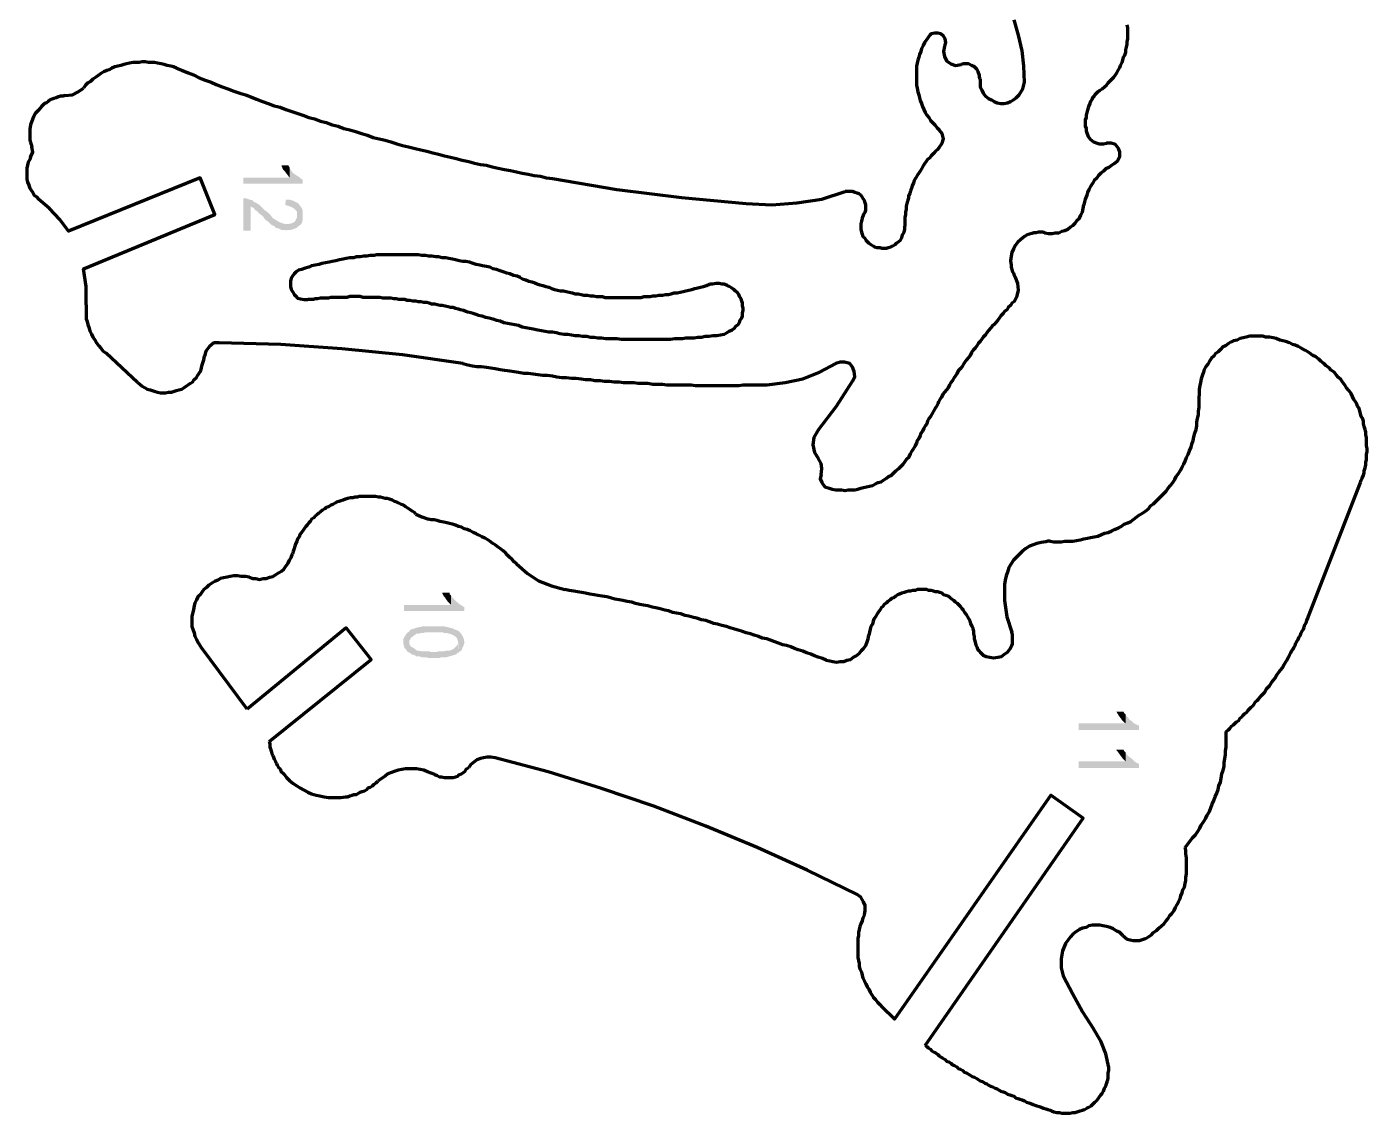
# Model space of a CAD drawing. Header units: inches. Extents: x -281 to 265, y -346 to 364.
# Drawn here: x -252.7 to 51.7, y -333.2 to -86.6 of the extents above; entities that cross this region are included whole.
import ezdxf

# ---------------------------------------------------------------- set-up
doc = ezdxf.new("R2010")
doc.units = ezdxf.units.IN
doc.layers.add('H', color=7, linetype='CONTINUOUS', lineweight=100)
doc.layers.add('P', color=250, linetype='CONTINUOUS', lineweight=100)

msp = doc.modelspace()

# ---------------------------------------------------------------- hatches: boundary and pattern name
at = {"layer": 'H', "linetype": 'CONTINUOUS'}
for points in [[(-190, -122.17), (-190, -121.33), (-190.5, -121), (-190.83, -120.67), (-191.67, -120.17), (-192.33, -119.67), (-192.67, -119.17), (-193, -118.67), (-193, -120.83), (-203.5, -120.83), (-203.5, -122.17)], [(-193, -118.67), (-193, -118.5), (-193.33, -118), (-194.83, -118), (-194.83, -118.17), (-194.67, -118.5), (-194.5, -119), (-194.33, -119.17), (-194, -119.5), (-193.5, -120.17), (-193, -120.83)], [(-191, -131.83), (-191.33, -129.33), (-191.33, -129.83), (-191.5, -130.17), (-191.83, -130.83), (-192.5, -131.17), (-193.17, -131.33), (-194, -131.33), (-194.67, -131.17), (-195.5, -130.83), (-196, -130.5), (-196.83, -130), (-197.33, -129.33), (-198, -128.67), (-198.67, -128.17), (-199.33, -127.5), (-199.83, -127), (-200.67, -126.5), (-201.33, -126.17), (-201.33, -126), (-202, -125.83), (-202.5, -125.67), (-202.83, -125.5), (-203.5, -125.5), (-203.5, -132.83), (-201.83, -132.83), (-201.83, -127.33), (-201.67, -127.5), (-201.17, -127.67), (-200.83, -128.17), (-200.5, -128.33), (-199.67, -129.17), (-199.33, -129.33), (-199, -129.67), (-198.67, -130.17), (-198.33, -130.5), (-197.83, -130.83), (-197.5, -131.17), (-197.17, -131.5), (-196.83, -131.67), (-196.5, -131.83), (-196.17, -132.17), (-195.67, -132.33), (-195.17, -132.5), (-194.83, -132.67), (-194.33, -132.67), (-194, -132.67), (-193.67, -132.83), (-193.5, -132.67), (-192.67, -132.67), (-191.67, -132.33), (-191.33, -132.17)], [(-190, -129.33), (-190, -128.5), (-190.17, -127.83), (-190.67, -127.17), (-191, -126.67), (-191.67, -126.33), (-192.33, -126), (-193, -125.83), (-193.83, -125.83), (-194, -127), (-193.5, -127.17), (-193, -127.33), (-192.5, -127.5), (-192, -127.83), (-191.83, -128), (-191.5, -128.33), (-191.33, -128.5), (-191.33, -128.83), (-191.33, -129.33), (-191, -131.83), (-190.5, -131.5), (-190.17, -131), (-190, -130.33), (-190, -129.67)], [(-153.33, -219.17), (-153.33, -218.33), (-153.83, -218), (-154.33, -217.67), (-155, -217.17), (-155.67, -216.5), (-156, -216.17), (-156.33, -215.67), (-156.33, -217.83), (-167, -217.83), (-167, -219.17)], [(-156.33, -215.67), (-156.67, -215.33), (-156.67, -215), (-158.33, -215), (-158.33, -215.17), (-158.17, -215.5), (-158, -215.83), (-157.67, -216.17), (-157.5, -216.5), (-157, -217.17), (-156.33, -217.83)], [(-154.67, -228.67), (-154.83, -226.17), (-154.83, -226.83), (-155.33, -227.33), (-155.83, -227.83), (-156.67, -228.17), (-156.83, -228.17), (-157.17, -228.17), (-157.5, -228.17), (-158, -228.33), (-158.67, -228.33), (-159.17, -228.33), (-159.67, -228.5), (-160.33, -228.5), (-160.83, -228.5), (-161.33, -228.33), (-162.17, -228.33), (-163, -228.33), (-164, -228.17), (-164.33, -228), (-164.67, -227.67), (-165.33, -227.33), (-165.67, -227), (-165.83, -226.67), (-165.83, -226.17), (-165.83, -225.5), (-165.83, -224.83), (-165.83, -224.33), (-165.83, -223.83), (-166.33, -224.17), (-166.67, -224.67), (-167, -225.17), (-167.17, -225.5), (-167.17, -226), (-167.17, -226.5), (-167, -227.33), (-166.83, -227.67), (-166.5, -228), (-166.17, -228.5), (-165.67, -228.67), (-165.33, -229), (-164.67, -229.17), (-164.17, -229.5), (-163.5, -229.5), (-163, -229.67), (-162.5, -229.67), (-162, -229.67), (-161.5, -229.83), (-160.83, -229.83), (-160.33, -229.83), (-159.67, -229.83), (-159, -229.83), (-158.5, -229.67), (-157.83, -229.67), (-157.33, -229.67), (-156.83, -229.5), (-156.17, -229.33), (-155.67, -229.17), (-155.17, -229), (-154.83, -228.67)], [(-153.33, -226.17), (-153.5, -225.33), (-153.83, -224.67), (-154.33, -224), (-154.67, -223.67), (-155.17, -223.5), (-155.83, -223.17), (-156.5, -223), (-157.17, -222.83), (-157.83, -222.67), (-158.5, -222.67), (-159.33, -222.67), (-160, -222.67), (-160.67, -222.67), (-161, -222.67), (-161.5, -222.67), (-161.83, -222.67), (-162.33, -222.67), (-162.83, -222.67), (-163.33, -222.83), (-163.67, -222.83), (-164, -223), (-164.33, -223), (-164.67, -223.17), (-164.83, -223.17), (-165.67, -223.5), (-165.83, -223.83), (-165.83, -226.17), (-165.83, -226), (-165.67, -225.67), (-165.5, -225.33), (-165.33, -225.17), (-164.67, -224.67), (-164.33, -224.5), (-164.33, -224.33), (-164, -224.33), (-163.67, -224.33), (-163.17, -224.17), (-162.67, -224.17), (-162.17, -224), (-161.5, -224), (-161, -224), (-160.5, -224), (-160.17, -224), (-159.83, -224), (-159.5, -224), (-158.83, -224), (-158.33, -224), (-157.83, -224.17), (-157.33, -224.17), (-156.83, -224.33), (-156.67, -224.33), (-155.83, -224.67), (-155.33, -225), (-155, -225.33), (-154.83, -225.83), (-154.67, -226.5), (-154.67, -227.17), (-154.67, -227.83), (-154.67, -228.67), (-154.33, -228.33), (-154, -228.17), (-153.83, -227.67), (-153.67, -227.33), (-153.5, -227), (-153.33, -226.5)], [(-0.17, -246.17), (-0.17, -245.17), (-0.67, -245), (-1, -244.83), (-1.5, -244.5), (-1.83, -244.17), (-2.33, -243.83), (-2.67, -243.33), (-3, -243), (-3.17, -242.67), (-3.17, -244.67), (-13.83, -244.67), (-13.83, -246.17)], [(-3.17, -242.67), (-3.5, -242.33), (-3.67, -242), (-5.33, -242), (-5.17, -242.17), (-5, -242.5), (-4.83, -242.83), (-4.33, -243.5), (-4.17, -243.67), (-4, -244), (-3.67, -244.33), (-3.5, -244.5), (-3.17, -244.67)], [(-0.17, -254.83), (-0.17, -253.83), (-0.67, -253.67), (-1.17, -253.33), (-1.5, -253), (-1.83, -252.67), (-2.33, -252.33), (-2.67, -252), (-3, -251.67), (-3.17, -251.33), (-3.17, -253.33), (-13.83, -253.33), (-13.83, -254.83)], [(-3.17, -251.33), (-3.5, -251), (-3.67, -250.67), (-5.33, -250.67), (-4.83, -251.33), (-4.33, -252), (-3.83, -252.67), (-3.17, -253.33)]]:
    msp.add_hatch(color=0, dxfattribs=at).paths.add_polyline_path(points)

# ---------------------------------------------------------------- linework, layer by layer
at = {"layer": 'P', "color": 0, "linetype": 'CONTINUOUS'}
for points in [[(-36.17, -98.5), (-36.17, -99.33), (-36.17, -100.17), (-35.83, -101), (-35.5, -101.67), (-35, -102.33), (-34.33, -102.83), (-33.67, -103.17), (-33, -103.5), (-32.33, -103.83), (-31.5, -104), (-30.83, -104), (-30, -103.83), (-29.33, -103.5), (-28.67, -103.17), (-28, -102.67), (-27.33, -102), (-26.5, -100.67), (-26.17, -99.17), (-26.33, -95.5), (-26.67, -92), (-27.5, -88.5), (-28.5, -85)], [(-44.33, -91), (-44.17, -90.67), (-44, -90.17), (-44.17, -89.33), (-44.5, -88.67), (-45.17, -88.17), (-45.83, -88), (-46.5, -88), (-47.33, -88.17), (-47.67, -88.5), (-48, -89)], [(-9.5, -101.33), (-9, -101), (-8.5, -100.67), (-8, -100.17), (-7.5, -99.83), (-7.17, -99.33), (-6.67, -98.83), (-6.33, -98.5), (-5.83, -98), (-5.5, -97.5), (-5.17, -97), (-4.83, -96.33), (-4.5, -95.83), (-4.33, -95.33), (-4, -94.67), (-3.83, -94.17), (-3.67, -93.5), (-3.33, -93), (-3.17, -92.33), (-3.17, -91.83), (-3, -91.17), (-2.83, -90.5), (-2.83, -90), (-2.67, -89.33), (-2.67, -88.67), (-2.67, -88.17), (-2.67, -87.5), (-2.67, -86.83), (-2.83, -86.17)], [(-48, -89), (-48.33, -89.5), (-48.83, -90.17), (-49.17, -90.83), (-49.5, -91.5), (-49.67, -92.17), (-50, -92.83), (-50.17, -93.5), (-50.33, -94.17), (-50.5, -94.83), (-50.67, -95.5), (-50.67, -96.33), (-50.67, -97), (-50.67, -97.67), (-50.67, -98.5), (-50.67, -99.17), (-50.67, -99.83), (-50.5, -100.5), (-50.33, -101.33), (-50.17, -102), (-50, -102.67), (-49.83, -103.33), (-49.5, -104), (-49.33, -104.67), (-49, -105.33), (-48.67, -106), (-48.33, -106.67), (-47.83, -107.17), (-47.5, -107.83), (-47, -108.33), (-46.5, -108.83), (-46, -109.5), (-45.5, -110)], [(-44.33, -91), (-44.5, -92.17), (-44.33, -93.33), (-43.83, -94.33), (-42.83, -95), (-41.83, -95.33), (-40.5, -95.17)], [(-218.67, -96), (-219.33, -95.67), (-220, -95.5), (-220.83, -95.33), (-221.5, -95.17), (-222.17, -95), (-223, -94.83), (-223.67, -94.67), (-224.33, -94.67), (-225, -94.67), (-225.83, -94.5), (-226.5, -94.5), (-227.17, -94.67), (-227.83, -94.67), (-228.5, -94.67), (-229.33, -94.83), (-230, -95), (-230.67, -95.17), (-231.33, -95.33), (-232, -95.5), (-232.67, -95.67), (-233.33, -96), (-234, -96.33), (-234.5, -96.5), (-235.17, -96.83), (-235.83, -97.17), (-236.5, -97.67), (-237, -98), (-237.67, -98.5), (-238.17, -99), (-238.83, -99.33), (-239.33, -99.83), (-239.83, -100.5)], [(-218.67, -96), (-217.33, -96.5), (-216, -97), (-214.83, -97.5), (-213.5, -98.17), (-212.17, -98.67), (-210.83, -99.17), (-209.67, -99.67), (-208.33, -100.17), (-207, -100.67), (-205.67, -101.17), (-204.33, -101.67), (-203, -102), (-201.83, -102.5), (-200.5, -103), (-199.17, -103.5), (-197.83, -104), (-196.5, -104.5), (-195.17, -104.83), (-193.83, -105.33), (-192.5, -105.83), (-191.33, -106.17), (-190, -106.67), (-188.67, -107.17), (-187.33, -107.5), (-186, -108), (-184.67, -108.33), (-183.33, -108.83), (-182, -109.17), (-180.67, -109.67), (-179.33, -110), (-178, -110.33), (-176.67, -110.83), (-175.33, -111.17), (-174, -111.67), (-172.67, -112), (-171.33, -112.33), (-170, -112.67), (-168.67, -113.17), (-167.33, -113.5), (-166, -113.83), (-164.5, -114.17), (-163.17, -114.5), (-161.83, -114.83), (-160.5, -115.17), (-159.17, -115.5), (-157.83, -115.83), (-156.5, -116.17), (-155.17, -116.5), (-153.83, -116.83), (-152.33, -117.17), (-151, -117.5), (-149.67, -117.83), (-148.33, -118), (-147, -118.33), (-145.67, -118.67), (-144.17, -119), (-142.83, -119.17), (-141.5, -119.5), (-140.17, -119.83), (-138.83, -120), (-137.5, -120.33), (-136, -120.5), (-134.67, -120.83), (-133.33, -121), (-118.67, -123.5), (-104, -125.33), (-89.33, -126.67), (-83.5, -127), (-77.83, -126.5), (-72.17, -125.67), (-66.83, -124)], [(-36.17, -98.5), (-36.33, -98), (-36.33, -97.67), (-36.67, -96.83), (-37, -96.17), (-37.5, -95.67), (-38.17, -95.33), (-38.83, -95), (-39.67, -95), (-40, -95), (-40.5, -95.17)], [(-244, -102.17), (-244.5, -102.33), (-245, -102.33), (-245.5, -102.5), (-246, -102.67), (-246.5, -102.83), (-247, -103), (-247.33, -103.17), (-247.83, -103.5), (-248.17, -103.83), (-248.67, -104), (-249, -104.33), (-249.33, -104.67), (-250, -105.5), (-250.67, -106.17), (-251.17, -107), (-251.5, -108), (-251.83, -108.83), (-252, -109.83), (-252, -110.33), (-252, -110.83), (-252, -111.33), (-252, -111.83), (-252, -112.33), (-251.83, -112.83), (-251.67, -113.33), (-251.5, -113.83)], [(-244, -102.17), (-242.33, -102), (-241, -101.33), (-239.83, -100.5)], [(-9.5, -101.33), (-10.17, -102), (-10.33, -102.33), (-10.67, -102.67), (-10.83, -103.17), (-11.17, -103.5), (-11.33, -104), (-11.5, -104.5), (-11.67, -105), (-11.83, -105.5), (-12, -106), (-12.17, -106.67), (-12.17, -107.17), (-12.33, -107.67), (-12.33, -108.17), (-12.33, -108.67), (-12.33, -109.17), (-12.17, -109.67), (-12.17, -110.17), (-12, -110.67), (-11.67, -111.5), (-11.17, -112.17), (-10.5, -112.67), (-9.67, -113), (-9.17, -113.17), (-8.67, -113.17), (-8.17, -113.17), (-7.5, -113)], [(-45.5, -114), (-44.83, -113), (-44.5, -112), (-44.83, -110.83), (-45.5, -110)], [(-251.83, -116.17), (-251.33, -115), (-251.5, -113.83)], [(-45.5, -114), (-46, -114.5), (-46.33, -114.83), (-46.83, -115.33), (-47.33, -115.83), (-47.67, -116.33), (-48.17, -116.67), (-48.5, -117.17), (-48.83, -117.67), (-49.17, -118.17), (-49.5, -118.83), (-49.83, -119.33), (-50.17, -119.83), (-50.5, -120.33), (-50.83, -120.83), (-51.17, -121.5), (-51.33, -122), (-51.67, -122.67), (-51.83, -123.17), (-52, -123.83), (-52.17, -124.33), (-52.5, -125), (-52.5, -125.5), (-52.67, -126.17), (-52.83, -126.67), (-53, -127.33), (-53, -128), (-53.17, -128.67), (-53.17, -129.17), (-53.33, -129.83), (-53.33, -130.5), (-53.33, -131.17), (-53.33, -131.83)], [(-5.83, -117.67), (-5, -117), (-4.5, -116), (-4.5, -115), (-4.83, -114.17), (-5.5, -113.33), (-6.5, -113), (-7.5, -113)], [(-251.83, -116.17), (-252, -116.67), (-252.33, -117.33), (-252.5, -118), (-252.67, -118.67), (-252.67, -119.17), (-252.67, -119.83), (-252.67, -120.5), (-252.67, -121.17), (-252.5, -121.83), (-252.17, -122.5), (-252, -123.17), (-251.67, -123.67), (-251.33, -124.17), (-251, -124.83), (-250.5, -125.17), (-250, -125.67)], [(-5.83, -117.67), (-6.33, -118), (-7, -118.5), (-7.67, -118.83), (-8.17, -119.33), (-8.83, -119.83), (-9.33, -120.33), (-9.83, -121), (-10.33, -121.5), (-10.67, -122.17), (-11.17, -122.83), (-11.5, -123.5), (-11.83, -124.17), (-12, -124.83), (-12.33, -125.67), (-12.5, -126.33), (-12.67, -127)], [(-239.17, -149.67), (-239.17, -145.5), (-239.83, -141.5), (-210, -129.17), (-213.33, -120.83), (-243.17, -133), (-245.17, -130.33), (-247.5, -127.83), (-250, -125.67)], [(-62.67, -129.17), (-62.33, -128.67), (-62.17, -128.17), (-62.17, -127.67), (-62.17, -127), (-62.33, -126.5), (-62.5, -126), (-62.67, -125.67), (-63, -125.17), (-63.33, -124.83), (-63.67, -124.5), (-64.17, -124.33), (-64.67, -124.17), (-65.17, -124), (-65.67, -124), (-66.17, -124), (-66.83, -124)], [(-21.5, -133.33), (-20.67, -133.5), (-19.83, -133.5), (-19.17, -133.33), (-18.33, -133.33), (-17.67, -133), (-17, -132.83), (-16.33, -132.5), (-15.67, -132), (-15.17, -131.67), (-14.67, -131.17), (-14.17, -130.5), (-13.67, -130), (-13.33, -129.33), (-13, -128.67), (-12.83, -127.83), (-12.67, -127)], [(-62.67, -129.17), (-63, -130), (-63.17, -130.67), (-63.33, -131.33), (-63.33, -132), (-63.33, -132.5), (-63.17, -133.17), (-63, -133.67), (-62.83, -134.17), (-62.5, -134.5), (-62.17, -135), (-61.83, -135.33), (-61.5, -135.67), (-61, -136), (-60.5, -136.33), (-60.17, -136.5), (-59.67, -136.67), (-59, -136.67), (-58.5, -136.83), (-58, -136.83), (-57.5, -136.83), (-57, -136.67), (-56.5, -136.5), (-56, -136.33), (-55.5, -136), (-55.17, -135.67), (-54.67, -135.33), (-54.33, -135), (-54, -134.5), (-53.83, -133.83), (-53.5, -133.17), (-53.33, -132.5), (-53.33, -131.83)], [(-21.5, -133.33), (-22, -133.17), (-22.5, -133.17), (-23, -133.17), (-23.5, -133.33), (-24, -133.33), (-24.5, -133.5), (-25.5, -133.83), (-26.17, -134.17), (-27, -134.83), (-27.67, -135.5), (-28.17, -136.17), (-28.67, -137), (-29, -137.83), (-29.17, -138.67), (-29.33, -139.67), (-29.17, -140.67), (-29.17, -141.17), (-29, -141.67), (-28.83, -142.17), (-28.67, -142.5), (-28.5, -143), (-28.17, -143.5)], [(-140.67, -143.5), (-141.33, -143.17), (-142.17, -143), (-143, -142.67), (-143.67, -142.5), (-144.5, -142.17), (-145.17, -142), (-146, -141.67), (-146.83, -141.5), (-147.5, -141.17), (-148.33, -141), (-149.17, -140.83), (-149.83, -140.67), (-150.67, -140.5), (-151.33, -140.33), (-152.17, -140), (-153, -139.83), (-153.67, -139.83), (-154.5, -139.67), (-155.33, -139.5), (-156, -139.33), (-156.83, -139.17), (-157.5, -139), (-158.33, -139), (-159.17, -138.83), (-159.83, -138.83), (-160.67, -138.67), (-161.5, -138.67), (-162.17, -138.5), (-163, -138.5), (-163.83, -138.33), (-164.5, -138.33), (-165.33, -138.33), (-166.17, -138.33), (-166.83, -138.33), (-167.67, -138.33), (-168.5, -138.33), (-169.17, -138.33), (-170, -138.33), (-170.83, -138.33), (-171.5, -138.33), (-172.33, -138.33), (-173.17, -138.33), (-173.83, -138.5), (-174.67, -138.5), (-175.5, -138.67), (-176.17, -138.67), (-177, -138.83), (-177.83, -138.83), (-178.5, -139), (-179.33, -139), (-180.17, -139.17), (-180.83, -139.33), (-181.67, -139.5), (-182.5, -139.67), (-183.33, -139.83), (-184, -140), (-184.83, -140.17), (-185.67, -140.33), (-186.33, -140.5), (-187.17, -140.67), (-188, -140.83), (-188.67, -141.17), (-189.5, -141.33), (-190.33, -141.67)], [(-190.33, -141.67), (-191, -141.83), (-191.5, -142.17), (-192, -142.67), (-192.33, -143.17), (-192.67, -143.67), (-192.83, -144.33), (-192.83, -145), (-192.83, -145.5), (-192.67, -146.17), (-192.33, -146.67), (-192, -147.33), (-191.67, -147.67), (-191.17, -148.17), (-190.5, -148.33), (-189.67, -148.5), (-188.83, -148.5)], [(-140.67, -143.5), (-140, -143.83), (-139.33, -144), (-138.67, -144.33), (-138, -144.5), (-137.33, -144.67), (-136.67, -145), (-136.17, -145.17), (-135.5, -145.33), (-134.83, -145.5), (-134.17, -145.67), (-133.5, -146), (-132.83, -146.17), (-132.17, -146.33), (-131.5, -146.5), (-130.83, -146.5), (-130.17, -146.67), (-129.5, -146.83), (-128.83, -147), (-128.17, -147.17), (-127.5, -147.17), (-126.83, -147.33), (-126.17, -147.5), (-125.33, -147.5), (-124.67, -147.67), (-124, -147.67), (-123.33, -147.83), (-122.67, -147.83), (-122, -147.83), (-121.33, -148), (-120.67, -148), (-120, -148), (-119.33, -148), (-118.67, -148), (-118, -148), (-117.33, -148), (-116.5, -148), (-115.83, -148), (-115.17, -148), (-114.5, -148), (-113.83, -148), (-113.17, -148), (-112.5, -147.83), (-111.83, -147.83), (-111.17, -147.83), (-110.5, -147.67), (-109.83, -147.67), (-109.17, -147.5), (-108.33, -147.5), (-107.67, -147.33), (-107, -147.33), (-106.33, -147.17), (-105.67, -147), (-105, -147), (-104.33, -146.83), (-103.67, -146.67), (-103, -146.5), (-102.33, -146.33), (-101.67, -146.17), (-101, -146), (-100.33, -145.83), (-99.67, -145.67), (-99, -145.5), (-98.33, -145.33), (-97.67, -145)], [(-95.17, -156.5), (-94.33, -156.33), (-93.67, -156), (-93.17, -155.67), (-92.5, -155.33), (-92, -155), (-91.67, -154.5), (-91.17, -154.17), (-90.83, -153.67), (-90.67, -153.17), (-90.33, -152.67), (-90.17, -152.17), (-90.17, -151.5), (-90, -151), (-90, -150.5), (-90.17, -149.83), (-90.17, -149.33), (-90.33, -148.83), (-90.5, -148.33), (-90.83, -147.83), (-91, -147.33), (-91.33, -147), (-91.83, -146.5), (-92.17, -146.17), (-92.67, -145.83), (-93.17, -145.5), (-93.67, -145.33), (-94.33, -145), (-94.83, -145), (-95.5, -144.83), (-96.17, -144.83), (-97, -145), (-97.67, -145)], [(-28.5, -149), (-27.83, -147.67), (-27.5, -146.33), (-27.67, -144.83), (-28.17, -143.5)], [(-150.17, -152), (-150.83, -151.83), (-151.33, -151.67), (-151.83, -151.5), (-152.5, -151.33), (-153, -151.17), (-153.5, -151), (-154.17, -150.83), (-154.67, -150.67), (-155.33, -150.5), (-155.83, -150.33), (-156.5, -150.33), (-157, -150.17), (-157.67, -150), (-158.33, -149.83), (-158.83, -149.83), (-159.5, -149.67), (-160, -149.5), (-160.67, -149.5), (-161.33, -149.33), (-161.83, -149.17), (-162.5, -149.17), (-163.17, -149), (-163.83, -149), (-164.33, -148.83), (-165, -148.83), (-165.67, -148.67), (-166.33, -148.67), (-166.83, -148.5), (-167.5, -148.5), (-168.17, -148.5), (-168.83, -148.33), (-169.33, -148.33), (-170, -148.17), (-170.67, -148.17), (-171.33, -148.17), (-171.83, -148.17), (-172.5, -148), (-173.17, -148), (-173.83, -148), (-174.5, -148), (-175, -148), (-175.67, -148), (-176.33, -148), (-177, -147.83), (-177.5, -147.83), (-178.17, -147.83), (-178.83, -147.83), (-179.33, -147.83), (-180, -148), (-180.67, -148), (-181.17, -148), (-181.83, -148), (-182.5, -148), (-183, -148), (-183.67, -148), (-184.17, -148.17), (-184.83, -148.17), (-185.5, -148.17), (-186, -148.17), (-186.67, -148.33), (-187.17, -148.33), (-187.67, -148.5), (-188.33, -148.5), (-188.83, -148.5)], [(-28.5, -149), (-29, -149.33), (-29.33, -149.83), (-29.83, -150.33), (-30.17, -150.83), (-30.67, -151.17), (-31, -151.67), (-31.5, -152.17), (-31.83, -152.67), (-32.17, -153.17), (-32.67, -153.67), (-33, -154.17), (-33.5, -154.5), (-33.83, -155), (-34.33, -155.5), (-34.67, -156), (-35, -156.5), (-35.5, -157), (-35.83, -157.5), (-36.17, -158), (-36.67, -158.5), (-37, -159), (-37.33, -159.5), (-37.83, -160), (-38.17, -160.5), (-38.5, -161.17), (-38.83, -161.67), (-39.33, -162.17), (-39.67, -162.67), (-40, -163.17), (-40.33, -163.67), (-40.67, -164.17), (-41.17, -164.67), (-41.5, -165.33), (-41.83, -165.83), (-42.17, -166.33), (-42.5, -166.83), (-42.83, -167.33), (-43.17, -167.83), (-43.5, -168.5), (-43.83, -169), (-44.33, -169.5), (-44.67, -170), (-45, -170.67), (-45.33, -171.17), (-45.67, -171.67), (-45.83, -172.17), (-46.17, -172.83), (-46.5, -173.33), (-46.83, -173.83), (-47.17, -174.5), (-47.5, -175), (-47.83, -175.5), (-48.17, -176), (-48.33, -176.67), (-48.67, -177.17), (-49, -177.67), (-49.33, -178.33), (-49.67, -178.83), (-49.83, -179.33), (-50.17, -180), (-50.5, -180.5), (-50.67, -181), (-51, -181.67), (-51.17, -182.17)], [(-239.17, -149.67), (-239.17, -150.5), (-239.17, -151.17), (-239.17, -152), (-239.17, -152.83), (-239, -153.5), (-238.83, -154.17), (-238.5, -155), (-238.33, -155.67), (-238, -156.33), (-237.67, -157), (-237.17, -157.67), (-236.83, -158.33), (-236.33, -159), (-235.83, -159.5), (-235.33, -160.17), (-234.67, -160.67)], [(-150.17, -152), (-149.33, -152.17), (-148.5, -152.5), (-147.67, -152.67), (-146.83, -152.83), (-146, -153.17), (-145.17, -153.33), (-144.33, -153.67), (-143.5, -153.83), (-142.67, -154), (-141.83, -154.17), (-141, -154.33), (-140.17, -154.67), (-139.33, -154.83), (-138.5, -155), (-137.67, -155.17), (-136.67, -155.33), (-135.83, -155.5), (-135, -155.67), (-134.17, -155.83), (-133.33, -155.83), (-132.5, -156), (-131.67, -156.17), (-130.67, -156.33), (-129.83, -156.33), (-129, -156.5), (-128.17, -156.67), (-127.33, -156.67), (-126.5, -156.83), (-125.5, -156.83), (-124.67, -157), (-123.83, -157), (-123, -157.17), (-122.17, -157.17), (-121.17, -157.33), (-120.33, -157.33), (-119.5, -157.33), (-118.67, -157.33), (-117.67, -157.5), (-116.83, -157.5), (-116, -157.5), (-115.17, -157.5), (-114.33, -157.5), (-113.33, -157.5), (-112.5, -157.5), (-111.67, -157.5), (-110.83, -157.5), (-109.83, -157.5), (-109, -157.5), (-108.17, -157.5), (-107.33, -157.5), (-106.5, -157.5), (-105.5, -157.33), (-104.67, -157.33), (-103.83, -157.33), (-103, -157.17), (-102.17, -157.17), (-101.17, -157.17), (-100.33, -157), (-99.5, -157), (-98.67, -156.83), (-97.83, -156.83), (-96.83, -156.67), (-96, -156.67), (-95.17, -156.5)], [(29.5, -157), (28.67, -157), (28, -156.83), (27.17, -156.83), (26.5, -156.83), (25.67, -156.83), (25, -156.83), (24.17, -157), (23.5, -157.17), (22.83, -157.33), (22.17, -157.67), (21.33, -157.83), (20.67, -158.17), (20.17, -158.5), (19.5, -159), (18.83, -159.33), (18.33, -159.83), (17.83, -160.33), (17.17, -160.83), (16.83, -161.33), (16.33, -161.83), (15.83, -162.5), (15.5, -163.17), (15, -163.67), (14.67, -164.33), (14.5, -165), (14.17, -165.83), (14, -166.5), (13.83, -167.33), (13.67, -168), (13.5, -168.83), (13.5, -169.67), (13.5, -170.33)], [(48.67, -171.17), (48.33, -170.5), (48, -169.83), (47.5, -169.17), (47, -168.5), (46.67, -168), (46.17, -167.33), (45.67, -166.67), (45.17, -166.17), (44.67, -165.67), (44.17, -165), (43.5, -164.5), (43, -164), (42.33, -163.5), (41.83, -163), (41.17, -162.5), (40.67, -162), (40, -161.5), (39.33, -161.17), (38.67, -160.67), (38.17, -160.33), (37.5, -160), (36.67, -159.5), (36, -159.17), (35.33, -158.83), (34.67, -158.67), (34, -158.33), (33.17, -158), (32.5, -157.83), (31.83, -157.67), (31, -157.33), (30.33, -157.17), (29.5, -157)], [(-227.5, -167.33), (-234.67, -160.67)], [(-153.67, -163), (-167.33, -161), (-181.17, -159.67), (-195, -158.67), (-209, -158.33), (-210.17, -158.33), (-211.17, -159.17), (-212, -160.17), (-212.33, -161.33)], [(-227.5, -167.33), (-227, -167.67), (-226.5, -168.17), (-225.83, -168.5), (-225.33, -168.83), (-224.67, -169), (-224.17, -169.17), (-223.5, -169.33), (-223, -169.5), (-222.33, -169.67), (-221.67, -169.67), (-221.17, -169.67), (-220.5, -169.5), (-219.83, -169.5), (-219.33, -169.33), (-218.67, -169.17), (-218.17, -169), (-217.5, -168.83), (-217, -168.5), (-216.5, -168.17), (-216, -167.83), (-215.5, -167.5), (-215, -167.17), (-214.67, -166.67), (-214.17, -166.17), (-213.83, -165.67), (-213.5, -165.17), (-213.17, -164.67), (-213, -164), (-212.83, -163.33), (-212.67, -162.83), (-212.5, -162.17), (-212.33, -161.33)], [(-153.67, -163), (-152.5, -163.33), (-151.5, -163.5), (-150.5, -163.67), (-149.5, -163.67), (-148.33, -163.83), (-147.33, -164), (-146.33, -164.17), (-145.17, -164.33), (-144.17, -164.5), (-143, -164.67), (-142, -164.83), (-141, -165), (-139.83, -165.17), (-138.83, -165.17), (-137.67, -165.33), (-136.67, -165.5), (-135.5, -165.67), (-134.5, -165.67), (-133.33, -165.83), (-132.33, -166), (-131.17, -166.17), (-130.17, -166.17), (-129, -166.33), (-128, -166.33), (-126.83, -166.5), (-125.83, -166.67), (-124.67, -166.67), (-123.67, -166.83), (-122.5, -166.83), (-121.5, -167), (-120.33, -167), (-119.33, -167.17), (-118.17, -167.17), (-117.17, -167.33), (-116, -167.33), (-114.83, -167.33), (-113.83, -167.5), (-112.67, -167.5), (-111.67, -167.5), (-110.5, -167.67), (-109.5, -167.67), (-108.33, -167.67), (-107.33, -167.83), (-106.17, -167.83), (-105.17, -167.83), (-104, -167.83), (-103, -167.83), (-101.83, -167.83), (-100.83, -168), (-99.67, -168), (-98.67, -168), (-97.5, -168), (-96.5, -168), (-95.33, -168), (-94.33, -168), (-93.17, -168), (-92.17, -168), (-91, -168), (-90, -167.83), (-89, -167.83), (-87.83, -167.83), (-86.83, -167.83), (-85.83, -167.83), (-84.67, -167.83)], [(-84.67, -167.83), (-80.5, -167.33), (-76.5, -166.5), (-72.67, -165), (-69, -163)], [(-73, -178.17), (-68.83, -172.67), (-65.17, -167), (-64.67, -166), (-64.83, -164.83), (-65.17, -163.83), (-65.83, -163), (-67, -162.67), (-68, -162.67), (-69, -163)], [(-20.33, -203.33), (-19.5, -203.5), (-18.67, -203.5), (-17.83, -203.5), (-17, -203.33), (-16.17, -203.33), (-15.17, -203.33), (-14.33, -203.17), (-13.5, -203), (-12.67, -202.83), (-11.83, -202.67), (-11.17, -202.5), (-10.33, -202.33), (-9.5, -202.17), (-8.67, -201.83), (-8, -201.5), (-7.17, -201.33), (-6.33, -201), (-5.67, -200.67), (-4.83, -200.33), (-4.17, -200), (-3.5, -199.5), (-2.67, -199.17), (-2, -198.83), (-1.33, -198.33), (-0.67, -197.83), (0, -197.33), (0.67, -197), (1.33, -196.5), (2, -196), (2.5, -195.33), (3.17, -194.83), (3.67, -194.33), (4.33, -193.67), (4.83, -193.17), (5.5, -192.5), (6, -192), (6.5, -191.33), (7, -190.67), (7.5, -190), (8, -189.33), (8.33, -188.67), (8.83, -188), (9.17, -187.33), (9.67, -186.5), (10, -185.83), (10.33, -185.17), (10.67, -184.33), (11, -183.67), (11.33, -182.83), (11.67, -182), (11.83, -181.33), (12.17, -180.5), (12.33, -179.67), (12.5, -178.83), (12.83, -178), (13, -177.17), (13, -176.33), (13.17, -175.5), (13.33, -174.67), (13.33, -173.83), (13.5, -173), (13.5, -172.17), (13.5, -171.33), (13.5, -170.33)], [(50.17, -190), (50.33, -189.5), (50.5, -189), (50.83, -188.33), (51, -187.83), (51, -187.33), (51.17, -186.67), (51.33, -186), (51.33, -185.5), (51.5, -184.83), (51.5, -184.17), (51.5, -183.67), (51.67, -183), (51.67, -182.33), (51.5, -181.67), (51.5, -181), (51.5, -180.5), (51.5, -179.83), (51.33, -179.17), (51.33, -178.5), (51.17, -178), (51, -177.33), (50.83, -176.67), (50.83, -176.17), (50.67, -175.5), (50.33, -175), (50.17, -174.33), (50, -173.83), (49.83, -173.17), (49.5, -172.67), (49.33, -172.17), (49, -171.67), (48.67, -171.17)], [(-73, -178.17), (-74, -179.83), (-74.17, -181.5), (-73.83, -183.17), (-73, -184.5)], [(-70.5, -191.33), (-69.83, -191.5), (-69, -191.67), (-68.33, -191.67), (-67.67, -191.67), (-66.83, -191.83), (-66.17, -191.67), (-65.5, -191.67), (-64.67, -191.67), (-64, -191.5), (-63.33, -191.33), (-62.67, -191.17), (-62, -191), (-61.33, -190.83), (-60.67, -190.67), (-60, -190.33), (-59.33, -190), (-58.67, -189.83), (-58.17, -189.5), (-57.5, -189), (-57, -188.67), (-56.33, -188.33), (-55.83, -187.83), (-55.33, -187.33), (-54.67, -186.83), (-54.17, -186.33), (-53.67, -185.83), (-53.33, -185.33), (-52.83, -184.67), (-52.33, -184.17), (-52, -183.5), (-51.67, -182.83), (-51.17, -182.17)], [(-72.33, -188.17), (-72.17, -186.83), (-72.33, -185.67), (-73, -184.5)], [(-72.33, -188.17), (-72.5, -189.17), (-72.17, -190), (-71.5, -191), (-70.5, -191.33)], [(38.33, -220.33), (50.17, -190)], [(-164.33, -197.17), (-164.67, -196.83), (-165.17, -196.5), (-165.67, -196.17), (-166.17, -195.83), (-166.67, -195.5), (-167.17, -195.17), (-167.67, -195), (-168.17, -194.67), (-168.67, -194.5), (-169.17, -194.33), (-169.67, -194), (-170.33, -193.83), (-170.83, -193.67), (-171.33, -193.67), (-171.83, -193.5), (-172.33, -193.33), (-172.83, -193.33), (-173.5, -193.17), (-174, -193.17), (-174.5, -193.17), (-175, -193.17), (-175.5, -193.17), (-176.17, -193.17), (-176.67, -193.17), (-177.17, -193.17), (-177.67, -193.33), (-178.17, -193.33), (-178.67, -193.5), (-179.17, -193.5), (-179.83, -193.67), (-180.33, -193.83), (-180.83, -194), (-181.33, -194.17), (-181.83, -194.33), (-182.33, -194.5), (-182.67, -194.67), (-183.17, -195), (-183.67, -195.17), (-184.17, -195.5), (-184.67, -195.67), (-185, -196), (-185.5, -196.33), (-186, -196.67), (-186.33, -197), (-186.83, -197.33), (-187.17, -197.67), (-187.5, -198), (-188, -198.33), (-188.33, -198.83), (-188.67, -199.17), (-189, -199.67), (-189.33, -200), (-189.67, -200.5), (-190, -201), (-190.33, -201.33), (-190.67, -201.83), (-190.83, -202.33), (-191.17, -202.83), (-191.33, -203.33), (-191.67, -204), (-191.83, -204.5), (-192, -205), (-192.17, -205.67), (-192.33, -206.17)], [(-164.33, -197.17), (-163, -197.83), (-161.5, -198.33)], [(-141.5, -208.5), (-142, -208), (-142.5, -207.5), (-143, -207), (-143.5, -206.5), (-144, -206), (-144.5, -205.5), (-145.17, -205), (-145.67, -204.67), (-146.33, -204.17), (-146.83, -203.83), (-147.5, -203.33), (-148, -203), (-148.67, -202.67), (-149.33, -202.33), (-150, -202), (-150.67, -201.67), (-151.33, -201.33), (-152, -201), (-152.67, -200.67), (-153.33, -200.5), (-154, -200.17), (-154.67, -200), (-155.33, -199.67), (-156, -199.5), (-156.67, -199.33), (-157.33, -199.17), (-158, -199), (-158.83, -198.83), (-159.5, -198.67), (-160.17, -198.5), (-160.83, -198.5), (-161.5, -198.33)], [(-20.33, -203.33), (-20.83, -203.33), (-21.33, -203.5), (-22.33, -203.67), (-23.33, -203.83), (-24.17, -204.17), (-25, -204.5), (-25.83, -205), (-26.67, -205.67), (-27.33, -206.33), (-28, -207), (-28.67, -207.67), (-29.17, -208.5), (-29.67, -209.33), (-30, -210.33), (-30.33, -211.17), (-30.5, -212.17), (-30.67, -213.17)], [(-202.17, -211.5), (-201.33, -211.83), (-200.67, -211.83), (-199.83, -212), (-199, -211.83), (-198.33, -211.83), (-197.5, -211.5), (-196.83, -211.33), (-196.17, -211), (-195.5, -210.5), (-194.83, -210.17), (-194.33, -209.67), (-193.83, -209), (-193.33, -208.33), (-193, -207.67), (-192.67, -207), (-192.33, -206.17)], [(-141.5, -208.5), (-139, -210.67), (-136.5, -212.33), (-133.5, -213.5), (-130.5, -214.33)], [(-202.17, -211.5), (-203, -211.33), (-204, -211.33), (-204.83, -211.17), (-205.67, -211.17), (-206.5, -211.33), (-207.17, -211.5), (-208, -211.67), (-208.67, -211.83), (-209.33, -212.17), (-210, -212.5), (-210.67, -212.83), (-211.33, -213.33), (-211.83, -213.83), (-212.5, -214.33), (-212.83, -214.83), (-213.33, -215.5), (-213.83, -216), (-214.17, -216.67), (-214.5, -217.33), (-214.67, -218), (-214.83, -218.83), (-215, -219.5), (-215.17, -220.33), (-215.17, -221), (-215.17, -221.83), (-215.17, -222.67), (-215, -223.33), (-214.67, -224.17), (-214.5, -225), (-214.17, -225.67), (-213.67, -226.5), (-213.17, -227.33)], [(-71.17, -230.33), (-72, -230), (-73, -229.67), (-73.83, -229.33), (-74.67, -229), (-75.67, -228.67), (-76.5, -228.33), (-77.5, -228), (-78.33, -227.67), (-79.17, -227.33), (-80.17, -227), (-81, -226.83), (-82, -226.5), (-82.83, -226.17), (-83.83, -225.83), (-84.67, -225.5), (-85.67, -225.33), (-86.5, -225), (-87.5, -224.67), (-88.33, -224.33), (-89.33, -224.17), (-90.17, -223.83), (-91.17, -223.5), (-92, -223.33), (-93, -223), (-93.83, -222.67), (-94.83, -222.5), (-95.83, -222.17), (-96.67, -222), (-97.67, -221.67), (-98.5, -221.33), (-99.5, -221.17), (-100.5, -220.83), (-101.33, -220.67), (-102.33, -220.33), (-103.17, -220.17), (-104.17, -219.83), (-105.17, -219.67), (-106, -219.5), (-107, -219.17), (-107.83, -219), (-108.83, -218.67), (-109.83, -218.5), (-110.67, -218.33), (-111.67, -218), (-112.67, -217.83), (-113.5, -217.67), (-114.5, -217.5), (-115.33, -217.17), (-116.33, -217), (-117.33, -216.83), (-118.17, -216.67), (-119.17, -216.5), (-120.17, -216.17), (-121, -216), (-122, -215.83), (-123, -215.67), (-123.83, -215.5), (-124.83, -215.33), (-125.83, -215.17), (-126.67, -215), (-127.67, -214.83), (-128.5, -214.67), (-129.5, -214.5), (-130.5, -214.33)], [(-37.5, -225.67), (-37.5, -225), (-37.67, -224.33), (-37.67, -223.83), (-37.83, -223.17), (-38, -222.67), (-38.33, -222), (-38.5, -221.5), (-38.67, -221), (-39, -220.5), (-39.33, -220), (-39.67, -219.5), (-40, -219), (-40.33, -218.67), (-40.67, -218.17), (-41, -217.83), (-41.33, -217.5), (-41.83, -217.17), (-42.17, -216.83), (-42.67, -216.5), (-43, -216.17), (-43.5, -215.83), (-44, -215.67), (-44.5, -215.5), (-44.83, -215.17), (-45.33, -215), (-45.83, -214.83), (-46.33, -214.83), (-46.83, -214.67), (-47.33, -214.5), (-47.83, -214.5), (-48.33, -214.33), (-49, -214.33), (-49.5, -214.33), (-50, -214.33), (-50.5, -214.33), (-51, -214.5), (-51.5, -214.5), (-52, -214.67), (-52.5, -214.67), (-53, -214.83), (-53.5, -215), (-54, -215.17), (-54.5, -215.33), (-55, -215.5), (-55.33, -215.83), (-55.83, -216.17), (-56.33, -216.33), (-56.67, -216.67), (-57.17, -217), (-57.5, -217.33), (-58, -217.67), (-58.33, -218.17), (-58.67, -218.5), (-59, -219), (-59.33, -219.5), (-59.67, -220), (-60, -220.5), (-60.33, -221), (-60.5, -221.5), (-60.67, -222.17), (-61, -222.67), (-61.17, -223.33), (-61.33, -224), (-61.5, -224.67)], [(-30.67, -213.17), (-30.67, -216.83), (-30.17, -220.5), (-29, -224)], [(19.67, -246.5), (20.17, -246.17), (20.5, -245.83), (20.83, -245.33), (21.33, -245), (21.67, -244.67), (22, -244.33), (22.5, -244), (22.83, -243.5), (23.17, -243.17), (23.5, -242.83), (23.83, -242.5), (24.33, -242.17), (24.67, -241.67), (25, -241.33), (25.33, -241), (25.67, -240.67), (26, -240.33), (26.33, -239.83), (26.67, -239.5), (27, -239.17), (27.67, -238.33), (28.33, -237.67), (28.83, -236.83), (29.5, -236.17), (30, -235.33), (30.67, -234.5), (31.17, -233.67), (31.67, -233), (32.33, -232.17), (32.83, -231.33), (33.33, -230.5), (33.83, -229.67), (34, -229.17), (34.33, -228.67), (34.5, -228.33), (34.83, -227.83), (35, -227.5), (35.33, -227), (35.5, -226.5), (35.67, -226), (36, -225.67), (36.17, -225.17), (36.5, -224.67), (36.67, -224.17), (36.83, -223.83), (37.17, -223.33), (37.33, -222.83), (37.5, -222.33), (37.83, -221.83), (38, -221.33), (38.17, -220.83), (38.33, -220.33)], [(-197.67, -248.83), (-174.5, -230.17), (-180.17, -223), (-202.67, -241.5)], [(-71.17, -230.33), (-70.33, -230.5), (-69.67, -230.67), (-68.83, -230.83), (-68, -230.67), (-67.17, -230.67), (-66.5, -230.33), (-65.67, -230.17), (-65, -229.67), (-64.33, -229.33), (-63.67, -228.83), (-63.17, -228.17), (-62.67, -227.67), (-62.17, -227), (-61.83, -226.17), (-61.67, -225.5), (-61.5, -224.67)], [(-37.5, -225.67), (-37.33, -226.33), (-37.17, -226.83), (-37, -227.33), (-36.83, -227.83), (-36.5, -228.17), (-36.17, -228.5), (-35.5, -229.17), (-34.83, -229.5), (-34, -229.67), (-33.17, -229.83), (-32.17, -229.67), (-31.33, -229.5), (-30.67, -229), (-30, -228.5), (-29.5, -227.83), (-29, -227), (-28.83, -226.67), (-28.83, -226.17), (-28.83, -225.67), (-28.83, -225), (-28.83, -224.5), (-29, -224)], [(-202.67, -241.5), (-213.17, -227.33)], [(10.33, -272.83), (10.83, -272.17), (11.5, -271.33), (12, -270.67), (12.67, -270), (13.17, -269.33), (13.67, -268.5), (14, -267.83), (14.5, -267), (15, -266.17), (15.33, -265.5), (15.83, -264.67), (16.17, -263.83), (16.5, -263), (16.83, -262.17), (17.17, -261.33), (17.5, -260.5), (17.83, -259.67), (18, -258.83), (18.33, -258), (18.5, -257.17), (18.67, -256.17), (19, -255.33), (19.17, -254.5), (19.17, -253.67), (19.33, -252.67), (19.5, -251.83), (19.5, -251), (19.67, -250), (19.67, -249.17), (19.67, -248.33), (19.67, -247.33), (19.67, -246.5)], [(-197.67, -248.83), (-197.5, -249.33), (-197.5, -250), (-197.33, -250.5), (-197.17, -251), (-197, -251.5), (-196.83, -252), (-196.67, -252.33), (-196.5, -252.83), (-196.17, -253.33), (-196, -253.83), (-195.83, -254.17), (-195.5, -254.67), (-195.17, -255), (-195, -255.5), (-194.33, -256.17), (-193.67, -257), (-193, -257.67), (-192.17, -258.33), (-191.33, -258.83), (-190.67, -259.33), (-189.67, -259.83), (-188.83, -260.33), (-188, -260.67), (-187, -261), (-186.17, -261.17), (-185.17, -261.33), (-184.17, -261.5), (-183.17, -261.5), (-182.17, -261.5), (-181.33, -261.5), (-180.33, -261.33), (-179.83, -261.33), (-179.33, -261.17), (-178.83, -261), (-178.33, -260.83), (-177.83, -260.83), (-177.33, -260.5), (-177, -260.33), (-176.5, -260.17), (-176, -260), (-175.5, -259.67), (-175.17, -259.33), (-174.67, -259.17), (-174.17, -258.83), (-173.83, -258.5), (-173.33, -258.17), (-173, -257.83)], [(-62.5, -288.17), (-62.33, -287.17), (-62.33, -286), (-62.67, -285.17), (-63.33, -284.17), (-64.17, -283.5), (-75.5, -278), (-86.83, -272.83), (-98.5, -268), (-110.33, -263.5), (-122.17, -259.5), (-134.33, -255.67), (-146.33, -252.5), (-147.33, -252.33), (-148.17, -252.33), (-149, -252.5), (-149.67, -252.67), (-150.5, -253), (-151.17, -253.5), (-151.83, -254), (-152.33, -254.67)], [(-160, -256.33), (-160.83, -256), (-161.67, -255.67), (-162.5, -255.33), (-163.33, -255.17), (-164.17, -255), (-165, -255), (-165.83, -255), (-166.67, -255), (-167.5, -255.17), (-168.33, -255.33), (-169, -255.5), (-169.83, -255.83), (-170.67, -256.17), (-171.33, -256.67), (-172.17, -257.17), (-173, -257.83)], [(-160, -256.33), (-159.5, -256.5), (-159, -256.83), (-158.5, -256.83), (-157.83, -257), (-157.33, -257), (-156.83, -257), (-156.33, -257), (-155.83, -257), (-155.33, -256.83), (-154.83, -256.67), (-154.5, -256.33), (-154, -256.17), (-153.5, -255.83), (-153.17, -255.5), (-152.83, -255), (-152.33, -254.67)], [(-48.67, -317.83), (-12.83, -266.17), (-20.17, -261), (-55.67, -311.83), (-58.5, -309)], [(1.33, -293.5), (2, -293.17), (2.67, -292.67), (3.17, -292.17), (3.83, -291.67), (4.33, -291.17), (5, -290.67), (5.5, -290.17), (6, -289.5), (6.5, -289), (6.83, -288.33), (7.33, -287.83), (7.83, -287.17), (8.17, -286.5), (8.5, -285.83), (8.83, -285.17), (9.17, -284.5), (9.33, -283.83), (9.67, -283.17), (9.83, -282.5), (10.17, -281.83), (10.33, -281), (10.5, -280.33), (10.5, -279.67), (10.67, -278.83), (10.67, -278.17), (10.67, -277.33), (10.67, -276.67), (10.67, -275.83), (10.67, -275.17), (10.5, -274.33), (10.5, -273.5), (10.33, -272.83)], [(-62.5, -288.17), (-62.83, -288.83), (-63, -289.5), (-63.33, -290.17), (-63.5, -290.83), (-63.67, -291.5), (-63.83, -292.17), (-63.83, -292.83), (-64, -293.5), (-64, -294.33), (-64, -295), (-64, -295.67), (-64, -296.33), (-64, -297.17), (-64, -297.83), (-63.83, -298.5), (-63.67, -299.17), (-63.67, -299.83), (-63.5, -300.5), (-63.17, -301.17), (-63, -301.83), (-62.83, -302.5), (-62.5, -303.17), (-62.17, -303.83), (-61.83, -304.5), (-61.5, -305), (-61.17, -305.67), (-60.83, -306.33), (-60.5, -306.83), (-60, -307.33), (-59.5, -308), (-59, -308.5), (-58.5, -309)], [(-3.83, -292.83), (-4.5, -292.17), (-5.17, -291.83), (-6, -291.33), (-6.67, -291), (-7.5, -290.83), (-8.33, -290.67), (-9, -290.5), (-9.83, -290.5), (-10.67, -290.5), (-11.5, -290.67), (-12.17, -291), (-13, -291.17), (-13.67, -291.5), (-14.5, -292), (-15.17, -292.5), (-15.67, -293.17), (-16.83, -294.67), (-17.5, -296.33), (-17.83, -298.17), (-17.83, -300.17), (-17.33, -302), (-15.17, -306.17), (-13, -310.17), (-10.5, -314)], [(-3.83, -292.83), (-2.83, -293.67), (-1.5, -294), (0, -294), (1.33, -293.5)], [(-7, -322.83), (-7.67, -319.67), (-8.83, -316.83), (-10.5, -314)], [(-48.67, -317.83), (-48.33, -318), (-48, -318.33), (-47.5, -318.67), (-47.17, -319), (-46.67, -319.33), (-46.33, -319.5), (-45.83, -319.83), (-45.5, -320.17), (-45, -320.5), (-44.67, -320.67), (-44.17, -321), (-43.83, -321.33), (-43.33, -321.5), (-42.83, -321.83), (-42.5, -322.17), (-42, -322.33), (-41.5, -322.67), (-41.17, -323), (-40.67, -323.17), (-40.17, -323.5), (-39.83, -323.83), (-39.33, -324), (-38.83, -324.33), (-38.5, -324.5), (-38, -324.83), (-37.5, -325), (-37, -325.33), (-36.67, -325.5), (-36.17, -325.83), (-35.67, -326), (-35.17, -326.33), (-34.67, -326.5), (-34.33, -326.83), (-33.83, -327), (-33.33, -327.17), (-32.83, -327.5), (-32.33, -327.67), (-31.83, -328), (-31.5, -328.17), (-31, -328.33), (-30.5, -328.5), (-30, -328.83), (-29.5, -329), (-29, -329.17), (-28.5, -329.33), (-28.17, -329.67), (-27.67, -329.83), (-27.17, -330), (-26.67, -330.17), (-26.17, -330.33), (-25.67, -330.67), (-25.17, -330.83), (-24.67, -331), (-24.17, -331.17), (-23.83, -331.33), (-23.33, -331.5), (-22.83, -331.67), (-22.33, -331.83), (-21.83, -332), (-21.33, -332.17), (-20.83, -332.33), (-20.33, -332.5), (-20, -332.67), (-19.5, -332.83)], [(-19.5, -332.83), (-18.83, -333), (-18.17, -333), (-17.67, -333.17), (-17, -333.17), (-16.33, -333.17), (-15.83, -333.17), (-15.17, -333), (-14.67, -333), (-14.17, -332.83), (-13.5, -332.67), (-13, -332.5), (-12.5, -332.33), (-12, -332), (-11.5, -331.83), (-11, -331.5), (-10.67, -331.17), (-10.17, -330.67), (-9.83, -330.33), (-9.5, -330), (-9.17, -329.5), (-8.83, -329), (-8.5, -328.67), (-8.17, -328.17), (-8, -327.5), (-7.67, -327), (-7.5, -326.5), (-7.33, -325.83), (-7.17, -325.33), (-7.17, -324.67), (-7.17, -324), (-7, -323.5), (-7, -322.83)]]:
    msp.add_lwpolyline(points, dxfattribs=at)

doc.saveas('drawing.dxf')
